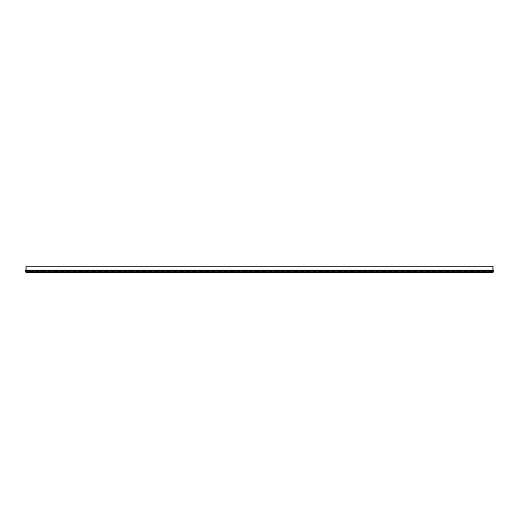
<?xml version="1.0" encoding="UTF-8"?>
<svg xmlns="http://www.w3.org/2000/svg" width="519" height="519" viewBox="0 0 519 519"><rect width="100%" height="100%" fill="white"/><g stroke="black" fill="none" stroke-linecap="round" stroke-linejoin="round"><path stroke-width="0.78" d="M492.92 270.341L25.95 270.341L25.95 272.092L492.92 272.092M25.95 270.665L492.92 270.665M25.95 270.983L492.92 270.983M493.05 270.341L493.05 272.092M491.902 272.092L489.67 272.092M491.584 272.092L491.221 271.45M490.351 271.45L489.988 272.092M485.609 272.092L483.371 272.092M485.291 272.092L484.928 271.45M484.052 271.45L483.689 272.092M479.309 272.092L477.078 272.092M478.992 272.092L478.628 271.45M477.759 271.45L477.396 272.092M473.017 272.092L470.785 272.092M472.699 272.092L472.335 271.45M472.069 271.223L471.732 271.223M471.466 271.45L471.103 272.092M466.724 272.092L464.486 272.092M466.406 272.092L466.043 271.45M465.167 271.45L464.803 272.092M460.424 272.092L458.193 272.092M460.106 272.092L459.743 271.45M458.874 271.45L458.511 272.092M454.131 272.092L451.9 272.092M453.814 272.092L453.45 271.45M452.581 271.45L452.218 272.092M447.839 272.092L445.6 272.092M447.521 272.092L447.157 271.45M446.885 271.223L446.554 271.223M446.282 271.45L445.918 272.092M441.539 272.092L439.308 272.092M441.221 272.092L440.858 271.45M439.989 271.45L439.625 272.092M435.246 272.092L433.015 272.092M434.928 272.092L434.565 271.45M433.696 271.45L433.333 272.092M428.954 272.092L426.715 272.092M428.636 272.092L428.272 271.45M427.397 271.45L427.033 272.092M422.654 272.092L420.422 272.092M422.336 272.092L421.973 271.45M421.707 271.223L421.37 271.223M421.104 271.45L420.74 272.092M416.361 272.092L414.13 272.092M416.043 272.092L415.68 271.45M414.804 271.45L414.447 272.092M410.068 272.092L407.83 272.092M409.751 272.092L409.387 271.45M408.511 271.45L408.148 272.092M403.769 272.092L401.537 272.092M403.451 272.092L403.088 271.45M402.219 271.45L401.855 272.092M397.476 272.092L395.238 272.092M397.158 272.092L396.795 271.45M396.522 271.223L396.192 271.223M395.919 271.45L395.556 272.092M391.183 272.092L388.945 272.092M390.865 272.092L390.502 271.45M389.626 271.45L389.263 272.092M384.884 272.092L382.652 272.092M384.566 272.092L384.203 271.45M383.333 271.45L382.97 272.092M378.591 272.092L376.353 272.092M378.273 272.092L377.91 271.45M377.034 271.45L376.671 272.092M372.292 272.092L370.06 272.092M371.98 272.092L371.617 271.45M371.345 271.223L371.014 271.223M370.741 271.45L370.378 272.092M365.999 272.092L363.767 272.092M365.681 272.092L365.318 271.45M364.448 271.45L364.085 272.092M359.706 272.092L357.468 272.092M359.388 272.092L359.025 271.45M358.149 271.45L357.786 272.092M353.407 272.092L351.175 272.092M353.089 272.092L352.725 271.45M351.856 271.45L351.493 272.092M347.114 272.092L344.882 272.092M346.796 272.092L346.433 271.45M346.167 271.223L345.829 271.223M345.563 271.45L345.2 272.092M340.821 272.092L338.583 272.092M340.503 272.092L340.14 271.45M339.264 271.45L338.901 272.092M334.521 272.092L332.29 272.092M334.204 272.092L333.84 271.45M332.971 271.45L332.608 272.092M328.229 272.092L325.997 272.092M327.911 272.092L327.547 271.45M326.678 271.45L326.315 272.092M321.936 272.092L319.698 272.092M321.618 272.092L321.255 271.45M320.982 271.223L320.651 271.223M320.379 271.45L320.015 272.092M315.636 272.092L313.405 272.092M315.318 272.092L314.955 271.45M314.086 271.45L313.723 272.092M309.343 272.092L307.112 272.092M309.026 272.092L308.662 271.45M307.793 271.45L307.43 272.092M303.051 272.092L300.812 272.092M302.733 272.092L302.369 271.45M301.494 271.45L301.13 272.092M296.751 272.092L294.52 272.092M296.433 272.092L296.07 271.45M295.804 271.223L295.467 271.223M295.201 271.45L294.837 272.092M290.458 272.092L288.227 272.092M290.14 272.092L289.777 271.45M288.908 271.45L288.545 272.092M284.165 272.092L281.927 272.092M283.848 272.092L283.484 271.45M282.608 271.45L282.245 272.092M277.866 272.092L275.634 272.092M277.548 272.092L277.185 271.45M276.316 271.45L275.952 272.092M271.573 272.092L269.342 272.092M271.255 272.092L270.892 271.45M270.62 271.223L270.289 271.223M270.023 271.45L269.659 272.092M265.28 272.092L263.042 272.092M264.962 272.092L264.599 271.45M263.723 271.45L263.36 272.092M259.435 270.341L259.435 272.092M258.417 272.092L256.185 272.092M258.099 272.092L257.735 271.45M256.866 271.45L256.503 272.092M252.124 272.092L249.886 272.092M251.806 272.092L251.443 271.45M250.567 271.45L250.203 272.092M245.831 272.092L243.593 272.092M245.513 272.092L245.15 271.45M244.274 271.45L243.911 272.092M239.531 272.092L237.3 272.092M239.214 272.092L238.85 271.45M238.584 271.223L238.247 271.223M237.981 271.45L237.618 272.092M233.239 272.092L231 272.092M232.921 272.092L232.557 271.45M231.682 271.45L231.318 272.092M226.939 272.092L224.708 272.092M226.621 272.092L226.265 271.45M225.389 271.45L225.025 272.092M220.646 272.092L218.415 272.092M220.328 272.092L219.965 271.45M219.096 271.45L218.733 272.092M214.353 272.092L212.115 272.092M214.036 272.092L213.672 271.45M213.4 271.223L213.069 271.223M212.796 271.45L212.433 272.092M208.054 272.092L205.822 272.092M207.736 272.092L207.373 271.45M206.504 271.45L206.14 272.092M201.761 272.092L199.53 272.092M201.443 272.092L201.08 271.45M200.211 271.45L199.847 272.092M195.468 272.092L193.23 272.092M195.15 272.092L194.787 271.45M193.911 271.45L193.548 272.092M189.169 272.092L186.937 272.092M188.851 272.092L188.488 271.45M188.222 271.223L187.884 271.223M187.619 271.45L187.255 272.092M182.876 272.092L180.644 272.092M182.558 272.092L182.195 271.45M181.326 271.45L180.962 272.092M176.583 272.092L174.345 272.092M176.265 272.092L175.902 271.45M175.026 271.45L174.663 272.092M170.284 272.092L168.052 272.092M169.966 272.092L169.603 271.45M168.733 271.45L168.37 272.092M163.991 272.092L161.759 272.092M163.673 272.092L163.31 271.45M163.044 271.223L162.707 271.223M162.441 271.45L162.077 272.092M157.698 272.092L155.46 272.092M157.38 272.092L157.017 271.45M156.141 271.45L155.778 272.092M151.399 272.092L149.167 272.092M151.081 272.092L150.718 271.45M149.848 271.45L149.485 272.092M145.106 272.092L142.874 272.092M144.788 272.092L144.425 271.45M143.555 271.45L143.192 272.092M138.813 272.092L136.575 272.092M138.495 272.092L138.132 271.45M137.859 271.223L137.529 271.223M137.256 271.45L136.893 272.092M132.514 272.092L130.282 272.092M132.196 272.092L131.832 271.45M130.963 271.45L130.6 272.092M126.221 272.092L123.989 272.092M125.903 272.092L125.54 271.45M124.664 271.45L124.3 272.092M119.928 272.092L117.69 272.092M119.61 272.092L119.247 271.45M118.371 271.45L118.008 272.092M113.629 272.092L111.397 272.092M113.311 272.092L112.947 271.45M112.681 271.223L112.344 271.223M112.078 271.45L111.715 272.092M107.336 272.092L105.098 272.092M107.018 272.092L106.655 271.45M105.779 271.45L105.415 272.092M101.043 272.092L98.805 272.092M100.725 272.092L100.362 271.45M99.486 271.45L99.123 272.092M94.743 272.092L92.512 272.092M94.426 272.092L94.062 271.45M93.193 271.45L92.83 272.092M88.451 272.092L86.212 272.092M88.133 272.092L87.769 271.45M87.497 271.223L87.166 271.223M86.894 271.45L86.53 272.092M82.151 272.092L79.92 272.092M81.84 272.092L81.477 271.45M80.601 271.45L80.237 272.092M75.858 272.092L73.627 272.092M75.54 272.092L75.177 271.45M74.308 271.45L73.945 272.092M69.565 272.092L67.327 272.092M69.248 272.092L68.884 271.45M68.008 271.45L67.645 272.092M63.266 272.092L61.034 272.092M62.948 272.092L62.585 271.45M62.319 271.223L61.982 271.223M61.716 271.45L61.352 272.092M56.973 272.092L54.742 272.092M56.655 272.092L56.292 271.45M55.423 271.45L55.059 272.092M50.68 272.092L48.442 272.092M50.362 272.092L49.999 271.45M49.123 271.45L48.76 272.092M44.381 272.092L42.149 272.092M44.063 272.092L43.7 271.45M42.83 271.45L42.467 272.092M38.088 272.092L35.856 272.092M37.77 272.092L37.407 271.45M37.141 271.223L36.804 271.223M36.538 271.45L36.174 272.092M31.795 272.092L29.557 272.092M31.477 272.092L31.114 271.45M30.238 271.45L29.875 272.092M492.92 266.5L26.08 266.5L26.08 272.235L492.92 272.235L492.92 266.5M31.795 271.281L29.557 271.281L29.557 271.852L31.795 271.852L31.795 271.281M38.088 271.281L35.856 271.281L35.856 271.852L38.088 271.852L38.088 271.281M44.381 271.281L42.149 271.281L42.149 271.852L44.381 271.852L44.381 271.281M50.68 271.281L48.442 271.281L48.442 271.852L50.68 271.852L50.68 271.281M56.973 271.281L54.742 271.281L54.742 271.852L56.973 271.852L56.973 271.281M63.266 271.281L61.034 271.281L61.034 271.852L63.266 271.852L63.266 271.281M69.565 271.281L67.327 271.281L67.327 271.852L69.565 271.852L69.565 271.281M75.858 271.281L73.627 271.281L73.627 271.852L75.858 271.852L75.858 271.281M82.151 271.281L79.92 271.281L79.92 271.852L82.151 271.852L82.151 271.281M88.451 271.281L86.212 271.281L86.212 271.852L88.451 271.852L88.451 271.281M94.743 271.281L92.512 271.281L92.512 271.852L94.743 271.852L94.743 271.281M101.043 271.281L98.805 271.281L98.805 271.852L101.043 271.852L101.043 271.281M107.336 271.281L105.098 271.281L105.098 271.852L107.336 271.852L107.336 271.281M113.629 271.281L111.397 271.281L111.397 271.852L113.629 271.852L113.629 271.281M119.928 271.281L117.69 271.281L117.69 271.852L119.928 271.852L119.928 271.281M126.221 271.281L123.989 271.281L123.989 271.852L126.221 271.852L126.221 271.281M132.514 271.281L130.282 271.281L130.282 271.852L132.514 271.852L132.514 271.281M138.813 271.281L136.575 271.281L136.575 271.852L138.813 271.852L138.813 271.281M145.106 271.281L142.874 271.281L142.874 271.852L145.106 271.852L145.106 271.281M151.399 271.281L149.167 271.281L149.167 271.852L151.399 271.852L151.399 271.281M157.698 271.281L155.46 271.281L155.46 271.852L157.698 271.852L157.698 271.281M163.991 271.281L161.759 271.281L161.759 271.852L163.991 271.852L163.991 271.281M170.284 271.281L168.052 271.281L168.052 271.852L170.284 271.852L170.284 271.281M176.583 271.281L174.345 271.281L174.345 271.852L176.583 271.852L176.583 271.281M182.876 271.281L180.644 271.281L180.644 271.852L182.876 271.852L182.876 271.281M189.169 271.281L186.937 271.281L186.937 271.852L189.169 271.852L189.169 271.281M195.468 271.281L193.23 271.281L193.23 271.852L195.468 271.852L195.468 271.281M201.761 271.281L199.53 271.281L199.53 271.852L201.761 271.852L201.761 271.281M208.054 271.281L205.822 271.281L205.822 271.852L208.054 271.852L208.054 271.281M214.353 271.281L212.115 271.281L212.115 271.852L214.353 271.852L214.353 271.281M220.646 271.281L218.415 271.281L218.415 271.852L220.646 271.852L220.646 271.281M226.939 271.281L224.708 271.281L224.708 271.852L226.939 271.852L226.939 271.281M233.239 271.281L231 271.281L231 271.852L233.239 271.852L233.239 271.281M239.531 271.281L237.3 271.281L237.3 271.852L239.531 271.852L239.531 271.281M245.831 271.281L243.593 271.281L243.593 271.852L245.831 271.852L245.831 271.281M252.124 271.281L249.886 271.281L249.886 271.852L252.124 271.852L252.124 271.281M258.417 271.281L256.185 271.281L256.185 271.852L258.417 271.852L258.417 271.281M265.28 271.281L263.042 271.281L263.042 271.852L265.28 271.852L265.28 271.281M271.573 271.281L269.342 271.281L269.342 271.852L271.573 271.852L271.573 271.281M277.866 271.281L275.634 271.281L275.634 271.852L277.866 271.852L277.866 271.281M284.165 271.281L281.927 271.281L281.927 271.852L284.165 271.852L284.165 271.281M290.458 271.281L288.227 271.281L288.227 271.852L290.458 271.852L290.458 271.281M296.751 271.281L294.52 271.281L294.52 271.852L296.751 271.852L296.751 271.281M303.051 271.281L300.812 271.281L300.812 271.852L303.051 271.852L303.051 271.281M309.343 271.281L307.112 271.281L307.112 271.852L309.343 271.852L309.343 271.281M315.636 271.281L313.405 271.281L313.405 271.852L315.636 271.852L315.636 271.281M321.936 271.281L319.698 271.281L319.698 271.852L321.936 271.852L321.936 271.281M328.229 271.281L325.997 271.281L325.997 271.852L328.229 271.852L328.229 271.281M334.521 271.281L332.29 271.281L332.29 271.852L334.521 271.852L334.521 271.281M340.821 271.281L338.583 271.281L338.583 271.852L340.821 271.852L340.821 271.281M347.114 271.281L344.882 271.281L344.882 271.852L347.114 271.852L347.114 271.281M353.407 271.281L351.175 271.281L351.175 271.852L353.407 271.852L353.407 271.281M359.706 271.281L357.468 271.281L357.468 271.852L359.706 271.852L359.706 271.281M365.999 271.281L363.767 271.281L363.767 271.852L365.999 271.852L365.999 271.281M372.292 271.281L370.06 271.281L370.06 271.852L372.292 271.852L372.292 271.281M378.591 271.281L376.353 271.281L376.353 271.852L378.591 271.852L378.591 271.281M384.884 271.281L382.652 271.281L382.652 271.852L384.884 271.852L384.884 271.281M391.183 271.281L388.945 271.281L388.945 271.852L391.183 271.852L391.183 271.281M397.476 271.281L395.238 271.281L395.238 271.852L397.476 271.852L397.476 271.281M403.769 271.281L401.537 271.281L401.537 271.852L403.769 271.852L403.769 271.281M410.068 271.281L407.83 271.281L407.83 271.852L410.068 271.852L410.068 271.281M416.361 271.281L414.13 271.281L414.13 271.852L416.361 271.852L416.361 271.281M422.654 271.281L420.422 271.281L420.422 271.852L422.654 271.852L422.654 271.281M428.954 271.281L426.715 271.281L426.715 271.852L428.954 271.852L428.954 271.281M435.246 271.281L433.015 271.281L433.015 271.852L435.246 271.852L435.246 271.281M441.539 271.281L439.308 271.281L439.308 271.852L441.539 271.852L441.539 271.281M447.839 271.281L445.6 271.281L445.6 271.852L447.839 271.852L447.839 271.281M454.131 271.281L451.9 271.281L451.9 271.852L454.131 271.852L454.131 271.281M460.424 271.281L458.193 271.281L458.193 271.852L460.424 271.852L460.424 271.281M466.724 271.281L464.486 271.281L464.486 271.852L466.724 271.852L466.724 271.281M473.017 271.281L470.785 271.281L470.785 271.852L473.017 271.852L473.017 271.281M479.309 271.281L477.078 271.281L477.078 271.852L479.309 271.852L479.309 271.281M485.609 271.281L483.371 271.281L483.371 271.852L485.609 271.852L485.609 271.281M491.902 271.281L489.67 271.281L489.67 271.852L491.902 271.852L491.902 271.281M31.477 271.45L29.875 271.684L31.477 271.45M37.77 271.45L36.174 271.684L37.77 271.45M44.063 271.45L42.467 271.684L44.063 271.45M50.362 271.45L48.76 271.684L50.362 271.45M56.655 271.45L55.059 271.684L56.655 271.45M62.948 271.45L61.352 271.684L62.948 271.45M69.248 271.45L67.645 271.684L69.248 271.45M75.54 271.45L73.945 271.684L75.54 271.45M81.84 271.45L80.237 271.684L81.84 271.45M88.133 271.45L86.53 271.684L88.133 271.45M94.426 271.45L92.83 271.684L94.426 271.45M100.725 271.45L99.123 271.684L100.725 271.45M107.018 271.45L105.415 271.684L107.018 271.45M113.311 271.45L111.715 271.684L113.311 271.45M119.61 271.45L118.008 271.684L119.61 271.45M125.903 271.45L124.3 271.684L125.903 271.45M132.196 271.45L130.6 271.684L132.196 271.45M138.495 271.45L136.893 271.684L138.495 271.45M144.788 271.45L143.192 271.684L144.788 271.45M151.081 271.45L149.485 271.684L151.081 271.45M157.38 271.45L155.778 271.684L157.38 271.45M163.673 271.45L162.077 271.684L163.673 271.45M169.966 271.45L168.37 271.684L169.966 271.45M176.265 271.45L174.663 271.684L176.265 271.45M182.558 271.45L180.962 271.684L182.558 271.45M188.851 271.45L187.255 271.684L188.851 271.45M195.15 271.45L193.548 271.684L195.15 271.45M201.443 271.45L199.847 271.684L201.443 271.45M207.736 271.45L206.14 271.684L207.736 271.45M214.036 271.45L212.433 271.684L214.036 271.45M220.328 271.45L218.733 271.684L220.328 271.45M226.621 271.45L225.025 271.684L226.621 271.45M232.921 271.45L231.318 271.684L232.921 271.45M239.214 271.45L237.618 271.684L239.214 271.45M245.513 271.45L243.911 271.684L245.513 271.45M251.806 271.45L250.203 271.684L251.806 271.45M258.099 271.45L256.503 271.684L258.099 271.45M264.962 271.45L263.36 271.684L264.962 271.45M271.255 271.45L269.659 271.684L271.255 271.45M277.548 271.45L275.952 271.684L277.548 271.45M283.848 271.45L282.245 271.684L283.848 271.45M290.14 271.45L288.545 271.684L290.14 271.45M296.433 271.45L294.837 271.684L296.433 271.45M302.733 271.45L301.13 271.684L302.733 271.45M309.026 271.45L307.43 271.684L309.026 271.45M315.318 271.45L313.723 271.684L315.318 271.45M321.618 271.45L320.015 271.684L321.618 271.45M327.911 271.45L326.315 271.684L327.911 271.45M334.204 271.45L332.608 271.684L334.204 271.45M340.503 271.45L338.901 271.684L340.503 271.45M346.796 271.45L345.2 271.684L346.796 271.45M353.089 271.45L351.493 271.684L353.089 271.45M359.388 271.45L357.786 271.684L359.388 271.45M365.681 271.45L364.085 271.684L365.681 271.45M371.98 271.45L370.378 271.684L371.98 271.45M378.273 271.45L376.671 271.684L378.273 271.45M384.566 271.45L382.97 271.684L384.566 271.45M390.865 271.45L389.263 271.684L390.865 271.45M397.158 271.45L395.556 271.684L397.158 271.45M403.451 271.45L401.855 271.684L403.451 271.45M409.751 271.45L408.148 271.684L409.751 271.45M416.043 271.45L414.447 271.684L416.043 271.45M422.336 271.45L420.74 271.684L422.336 271.45M428.636 271.45L427.033 271.684L428.636 271.45M434.928 271.45L433.333 271.684L434.928 271.45M441.221 271.45L439.625 271.684L441.221 271.45M447.521 271.45L445.918 271.684L447.521 271.45M453.814 271.45L452.218 271.684L453.814 271.45M460.106 271.45L458.511 271.684L460.106 271.45M466.406 271.45L464.803 271.684L466.406 271.45M472.699 271.45L471.103 271.684L472.699 271.45M478.992 271.45L477.396 271.684L478.992 271.45M485.291 271.45L483.689 271.684L485.291 271.45M491.584 271.45L489.988 271.684L491.584 271.45"/></g></svg>
